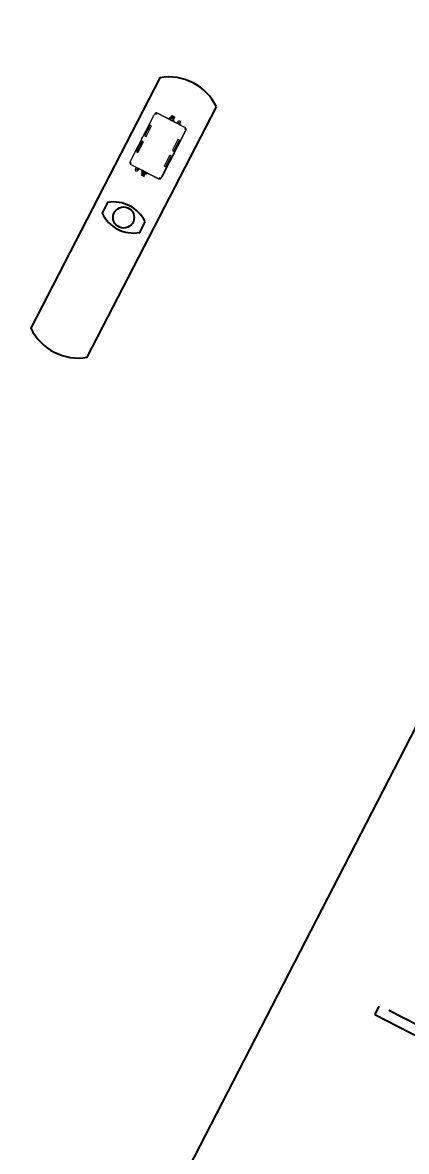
# Model space of a CAD drawing. Header units: millimetres. Extents: x 272118 to 273910, y 9581933 to 9583029.
# Drawn here: x 272773.92 to 272779.37, y 9582922.71 to 9582938.73 of the extents above; entities that cross this region are included whole.
import ezdxf

# ---------------------------------------------------------------- set-up
doc = ezdxf.new("R2010")
doc.units = ezdxf.units.MM
doc.header["$PDMODE"] = 35
doc.linetypes.add('HIDDEN', pattern=[9.525, 6.35, -3.175])
for name, color, linetype in [('ARQ-COTAS', 30, 'Continuous'), ('ARQ-ESTRUTURA', 6, 'Continuous'), ('ARQ-PENA-02', 2, 'Continuous'), ('ARQ-PENA-FINA-CINZA', 8, 'Continuous'), ('ARQ-PROJ-01', 1, 'HIDDEN'), ('ARQ-TEXTO3', 3, 'Continuous')]:
    doc.layers.add(name, color=color, linetype=linetype)
doc.styles.add('ROMANS', font='romans.shx')
doc.styles.add('Romans_Anot', font='romans.shx')
doc.dimstyles.new('Escala 1-100', dxfattribs={"dimscale": 10, "dimtxt": 0.2, "dimasz": 0.15, "dimexe": 0.1, "dimexo": 0.2, "dimgap": 0.15, "dimtad": 1, "dimzin": 4, "dimdsep": 46, "dimtxsty": 'Romans_Anot', "dimblk": 'OBLIQUE', "dimcen": 0.25, "dimclrd": 256, "dimclre": 256, "dimclrt": 2, "dimaunit": 1, "dimadec": 3, "dimazin": 0, "dimtfac": 1, "dimtix": 1, "dimtmove": 2, "dimatfit": 3, "dimfxl": 0, "dimlwd": -1, "dimlwe": -1, "dimarcsym": 0})
doc.dimstyles.new('Escala 1-1000', dxfattribs={"dimscale": 15, "dimtxt": 0.2, "dimasz": 0.15, "dimexe": 0.1, "dimexo": 0.2, "dimgap": 0.15, "dimtad": 1, "dimzin": 4, "dimdsep": 46, "dimtxsty": 'Romans_Anot', "dimblk": 'OBLIQUE', "dimcen": 0.25, "dimse1": 1, "dimse2": 1, "dimsd1": 1, "dimsd2": 1, "dimclrd": 256, "dimclre": 256, "dimclrt": 2, "dimaunit": 1, "dimadec": 3, "dimazin": 0, "dimtfac": 1, "dimtix": 1, "dimtmove": 2, "dimatfit": 3, "dimfxl": 0, "dimlwd": -1, "dimlwe": -1, "dimarcsym": 0})

# ---------------------------------------------------------------- blocks, each defined once
blk = doc.blocks.new('BOMBA SUPERIOR')
at = {"layer": 'ARQ-PENA-FINA-CINZA', "lineweight": 5}
for p, q in [((807.364, 416.122), (807.362, 416.12)), ((807.367, 416.123), (807.364, 416.122)), ((807.368, 416.123), (807.367, 416.123)), ((807.372, 416.123), (807.368, 416.123)), ((807.375, 416.124), (807.372, 416.123)), ((807.376, 416.124), (807.375, 416.124)), ((807.386, 416.124), (807.376, 416.124)), ((807.386, 416.122), (808.126, 416.122)), ((807.387, 416.124), (808.125, 416.124)), ((807.742, 416.125), (807.745, 416.128)), ((807.742, 416.124), (807.745, 416.127)), ((807.743, 416.125), (807.742, 416.125)), ((807.742, 416.125), (807.742, 416.124)), ((807.745, 416.128), (807.767, 416.128)), ((807.745, 416.127), (807.767, 416.127)), ((807.767, 416.128), (807.77, 416.125)), ((807.767, 416.127), (807.77, 416.124)), ((807.77, 416.125), (807.769, 416.125)), ((807.77, 416.124), (807.77, 416.125)), ((808.136, 416.124), (808.126, 416.124)), ((808.137, 416.124), (808.136, 416.124)), ((808.14, 416.123), (808.137, 416.124)), ((808.143, 416.123), (808.14, 416.123)), ((808.144, 416.123), (808.143, 416.123)), ((808.147, 416.122), (808.144, 416.123)), ((808.15, 416.12), (808.147, 416.122)), ((807.295, 415.988), (807.296, 415.994)), ((807.296, 415.982), (807.295, 415.988)), ((807.296, 415.994), (807.3, 415.998)), ((807.3, 415.978), (807.296, 415.982)), ((807.3, 415.998), (807.304, 416.002)), ((807.304, 415.974), (807.3, 415.978)), ((807.304, 416.002), (807.31, 416.003)), ((807.31, 415.973), (807.304, 415.974)), ((807.31, 416.003), (807.327, 416.003)), ((807.327, 415.973), (807.31, 415.973)), ((807.327, 416.013), (807.327, 415.964)), ((807.346, 416.013), (807.327, 416.013)), ((807.327, 415.964), (807.346, 415.964)), ((807.347, 416.101), (807.346, 416.098)), ((807.346, 416.098), (807.346, 416.094)), ((807.346, 416.094), (807.346, 415.654)), ((807.346, 416.083), (807.346, 416.084)), ((807.346, 416.084), (807.348, 416.084)), ((807.347, 416.083), (807.346, 416.083)), ((807.346, 415.964), (807.346, 416.013)), ((807.348, 416.105), (807.347, 416.103)), ((807.347, 416.103), (807.347, 416.102)), ((807.347, 416.102), (807.347, 416.101)), ((807.349, 416.108), (807.348, 416.105)), ((807.348, 416.084), (807.348, 415.664)), ((807.35, 416.109), (807.349, 416.108)), ((807.351, 416.11), (807.35, 416.109)), ((807.353, 416.112), (807.351, 416.11)), ((807.354, 416.114), (807.353, 416.112)), ((807.355, 416.115), (807.354, 416.114)), ((807.356, 416.116), (807.355, 416.115)), ((807.358, 416.118), (807.356, 416.116)), ((807.36, 416.119), (807.358, 416.118)), ((807.361, 416.12), (807.36, 416.119)), ((807.361, 416.109), (807.36, 416.107)), ((807.36, 416.107), (807.361, 416.104)), ((807.362, 416.12), (807.361, 416.12)), ((807.363, 416.11), (807.361, 416.109)), ((807.361, 416.106), (807.361, 416.107)), ((807.361, 416.107), (807.363, 416.107)), ((807.361, 416.106), (807.361, 416.107)), ((807.363, 416.106), (807.361, 416.106)), ((807.361, 416.104), (807.363, 416.103)), ((807.365, 416.109), (807.363, 416.11)), ((807.364, 416.109), (807.363, 416.109)), ((807.363, 416.109), (807.363, 416.109)), ((807.363, 416.107), (807.363, 416.109)), ((807.363, 416.109), (807.364, 416.109)), ((807.363, 416.105), (807.363, 416.106)), ((807.363, 416.105), (807.363, 416.105)), ((807.363, 416.105), (807.364, 416.105)), ((807.364, 416.105), (807.363, 416.105)), ((807.363, 416.103), (807.365, 416.104)), ((807.364, 416.109), (807.364, 416.109)), ((807.364, 416.109), (807.364, 416.107)), ((807.364, 416.107), (807.365, 416.107)), ((807.365, 416.106), (807.364, 416.106)), ((807.364, 416.106), (807.364, 416.105)), ((807.364, 416.105), (807.364, 416.105)), ((807.367, 416.107), (807.365, 416.109)), ((807.365, 416.104), (807.367, 416.107)), ((807.365, 416.107), (807.365, 416.106)), ((807.365, 416.107), (807.365, 416.106)), ((807.715, 416.107), (807.543, 416.107)), ((807.543, 416.107), (807.543, 416.084)), ((807.543, 416.084), (807.715, 416.084)), ((807.715, 416.084), (807.715, 416.107)), ((807.968, 416.107), (807.797, 416.107)), ((807.797, 416.107), (807.797, 416.084)), ((807.797, 416.084), (807.968, 416.084)), ((807.968, 416.084), (807.968, 416.107)), ((808.146, 416.109), (808.145, 416.107)), ((808.145, 416.107), (808.146, 416.104)), ((808.149, 416.11), (808.146, 416.109)), ((808.146, 416.104), (808.149, 416.103)), ((808.148, 416.107), (808.147, 416.107)), ((808.147, 416.107), (808.147, 416.106)), ((808.147, 416.106), (808.147, 416.107)), ((808.147, 416.106), (808.148, 416.106)), ((808.149, 416.109), (808.148, 416.109)), ((808.148, 416.109), (808.148, 416.109)), ((808.148, 416.109), (808.148, 416.107)), ((808.148, 416.109), (808.149, 416.109)), ((808.148, 416.106), (808.148, 416.105)), ((808.148, 416.105), (808.148, 416.105)), ((808.148, 416.105), (808.149, 416.105)), ((808.149, 416.105), (808.148, 416.105)), ((808.151, 416.109), (808.149, 416.11)), ((808.15, 416.109), (808.149, 416.109)), ((808.149, 416.109), (808.149, 416.107)), ((808.149, 416.107), (808.15, 416.107)), ((808.15, 416.106), (808.149, 416.106)), ((808.149, 416.106), (808.149, 416.105)), ((808.149, 416.105), (808.15, 416.105)), ((808.149, 416.103), (808.151, 416.104)), ((808.151, 416.12), (808.15, 416.12)), ((808.15, 416.106), (808.15, 416.107)), ((808.15, 416.107), (808.15, 416.106)), ((808.152, 416.119), (808.151, 416.12)), ((808.152, 416.107), (808.151, 416.109)), ((808.151, 416.104), (808.152, 416.107)), ((808.154, 416.118), (808.152, 416.119)), ((808.156, 416.116), (808.154, 416.118)), ((808.157, 416.115), (808.156, 416.116)), ((808.158, 416.114), (808.157, 416.115)), ((808.159, 416.112), (808.158, 416.114)), ((808.161, 416.11), (808.159, 416.112)), ((808.162, 416.109), (808.161, 416.11)), ((808.162, 416.108), (808.162, 416.109)), ((808.163, 416.105), (808.162, 416.108)), ((808.164, 416.103), (808.163, 416.105)), ((808.165, 416.102), (808.164, 416.103)), ((808.164, 415.664), (808.164, 416.084)), ((808.164, 416.084), (808.166, 416.084)), ((808.165, 416.101), (808.165, 416.102)), ((808.165, 416.098), (808.165, 416.101)), ((808.165, 416.095), (808.165, 416.098)), ((808.166, 416.094), (808.165, 416.095)), ((808.165, 416.084), (808.165, 416.083)), ((808.165, 416.083), (808.166, 416.083)), ((808.166, 415.654), (808.166, 416.094)), ((807.283, 415.897), (807.282, 415.896)), ((807.282, 415.896), (807.282, 415.852)), ((807.283, 415.895), (807.282, 415.896)), ((807.282, 415.876), (807.283, 415.877)), ((807.282, 415.872), (807.283, 415.87)), ((807.282, 415.852), (807.283, 415.853)), ((807.282, 415.852), (807.283, 415.851)), ((807.32, 415.895), (807.283, 415.897)), ((807.283, 415.897), (807.283, 415.897)), ((807.32, 415.893), (807.283, 415.895)), ((807.283, 415.895), (807.283, 415.895)), ((807.283, 415.877), (807.283, 415.877)), ((807.283, 415.877), (807.31, 415.877)), ((807.283, 415.87), (807.283, 415.87)), ((807.283, 415.87), (807.31, 415.87)), ((807.283, 415.853), (807.32, 415.855)), ((807.283, 415.853), (807.283, 415.853)), ((807.283, 415.851), (807.32, 415.852)), ((807.283, 415.851), (807.283, 415.851)), ((807.295, 415.874), (807.295, 415.875)), ((807.295, 415.875), (807.311, 415.875)), ((807.295, 415.873), (807.295, 415.874)), ((807.311, 415.873), (807.295, 415.873)), ((807.295, 415.873), (807.295, 415.873)), ((807.295, 415.873), (807.295, 415.873)), ((807.321, 415.88), (807.312, 415.879)), ((807.312, 415.879), (807.312, 415.869)), ((807.312, 415.869), (807.312, 415.879)), ((807.312, 415.878), (807.312, 415.878)), ((807.312, 415.878), (807.312, 415.877)), ((807.312, 415.875), (807.312, 415.874)), ((807.312, 415.873), (807.312, 415.873)), ((807.312, 415.87), (807.312, 415.87)), ((807.312, 415.87), (807.312, 415.869)), ((807.312, 415.869), (807.313, 415.869)), ((807.321, 415.867), (807.312, 415.869)), ((807.321, 415.907), (807.32, 415.906)), ((807.32, 415.906), (807.321, 415.906)), ((807.32, 415.906), (807.32, 415.89)), ((807.32, 415.904), (807.32, 415.903)), ((807.321, 415.903), (807.32, 415.903)), ((807.32, 415.903), (807.321, 415.903)), ((807.321, 415.895), (807.32, 415.895)), ((807.32, 415.895), (807.321, 415.895)), ((807.32, 415.89), (807.321, 415.89)), ((807.321, 415.859), (807.32, 415.859)), ((807.32, 415.859), (807.32, 415.842)), ((807.32, 415.852), (807.32, 415.853)), ((807.32, 415.853), (807.321, 415.853)), ((807.321, 415.852), (807.32, 415.852)), ((807.321, 415.845), (807.32, 415.844)), ((807.32, 415.844), (807.321, 415.844)), ((807.32, 415.842), (807.32, 415.841)), ((807.32, 415.841), (807.321, 415.841)), ((807.323, 415.907), (807.321, 415.907)), ((807.321, 415.907), (807.321, 415.907)), ((807.321, 415.903), (807.321, 415.903)), ((807.321, 415.899), (807.322, 415.901)), ((807.321, 415.897), (807.321, 415.899)), ((807.321, 415.892), (807.321, 415.897)), ((807.321, 415.896), (807.321, 415.895)), ((807.321, 415.856), (807.321, 415.892)), ((807.321, 415.851), (807.321, 415.856)), ((807.321, 415.848), (807.321, 415.851)), ((807.322, 415.846), (807.321, 415.848)), ((807.321, 415.841), (807.321, 415.84)), ((807.321, 415.84), (807.322, 415.84)), ((807.322, 415.907), (807.342, 415.907)), ((807.322, 415.903), (807.323, 415.905)), ((807.322, 415.901), (807.322, 415.903)), ((807.322, 415.844), (807.322, 415.846)), ((807.323, 415.843), (807.322, 415.844)), ((807.342, 415.84), (807.322, 415.84)), ((807.322, 415.84), (807.323, 415.84)), ((807.323, 415.905), (807.324, 415.906)), ((807.323, 415.905), (807.323, 415.905)), ((807.323, 415.842), (807.323, 415.843)), ((807.324, 415.842), (807.323, 415.842)), ((807.324, 415.906), (807.342, 415.906)), ((807.342, 415.841), (807.324, 415.842)), ((807.346, 415.91), (807.338, 415.91)), ((807.338, 415.91), (807.338, 415.837)), ((807.338, 415.837), (807.346, 415.837)), ((807.343, 415.909), (807.342, 415.908)), ((807.342, 415.908), (807.342, 415.839)), ((807.342, 415.907), (807.342, 415.907)), ((807.342, 415.907), (807.342, 415.907)), ((807.342, 415.906), (807.342, 415.907)), ((807.342, 415.906), (807.342, 415.906)), ((807.342, 415.841), (807.342, 415.841)), ((807.342, 415.84), (807.342, 415.84)), ((807.342, 415.839), (807.342, 415.839)), ((807.342, 415.839), (807.343, 415.839)), ((807.344, 415.909), (807.343, 415.909)), ((807.343, 415.839), (807.344, 415.839)), ((807.344, 415.839), (807.344, 415.909)), ((807.344, 415.909), (807.346, 415.909)), ((807.344, 415.839), (807.346, 415.839)), ((807.346, 415.822), (807.346, 415.925)), ((807.346, 415.837), (807.346, 415.91)), ((807.346, 415.839), (807.346, 415.909)), ((807.346, 415.909), (807.346, 415.839)), ((807.346, 415.839), (807.346, 415.839)), ((808.166, 415.822), (808.166, 415.925)), ((808.166, 415.837), (808.166, 415.91)), ((808.166, 415.91), (808.173, 415.91)), ((808.166, 415.839), (808.166, 415.909)), ((808.166, 415.909), (808.166, 415.839)), ((808.167, 415.909), (808.166, 415.909)), ((808.167, 415.839), (808.166, 415.839)), ((808.166, 415.839), (808.166, 415.839)), ((808.173, 415.837), (808.166, 415.837)), ((808.167, 415.909), (808.168, 415.909)), ((808.167, 415.839), (808.167, 415.909)), ((808.168, 415.839), (808.167, 415.839)), ((808.168, 415.909), (808.169, 415.908)), ((808.169, 415.839), (808.168, 415.839)), ((808.169, 415.908), (808.169, 415.839)), ((808.17, 415.907), (808.169, 415.907)), ((808.169, 415.906), (808.169, 415.907)), ((808.17, 415.906), (808.169, 415.906)), ((808.169, 415.841), (808.17, 415.841)), ((808.169, 415.84), (808.17, 415.84)), ((808.169, 415.839), (808.169, 415.839)), ((808.19, 415.907), (808.17, 415.907)), ((808.17, 415.907), (808.17, 415.907)), ((808.188, 415.906), (808.17, 415.906)), ((808.17, 415.841), (808.188, 415.842)), ((808.17, 415.84), (808.19, 415.84)), ((808.173, 415.91), (808.173, 415.837)), ((808.188, 415.907), (808.19, 415.907)), ((808.188, 415.905), (808.188, 415.906)), ((808.189, 415.905), (808.188, 415.905)), ((808.188, 415.842), (808.189, 415.843)), ((808.188, 415.842), (808.188, 415.842)), ((808.19, 415.84), (808.188, 415.84)), ((808.19, 415.903), (808.189, 415.905)), ((808.189, 415.844), (808.19, 415.846)), ((808.189, 415.843), (808.189, 415.844)), ((808.19, 415.907), (808.191, 415.907)), ((808.19, 415.901), (808.19, 415.903)), ((808.19, 415.899), (808.19, 415.901)), ((808.191, 415.897), (808.19, 415.899)), ((808.19, 415.848), (808.191, 415.851)), ((808.19, 415.846), (808.19, 415.848)), ((808.191, 415.841), (808.19, 415.84)), ((808.19, 415.84), (808.19, 415.84)), ((808.191, 415.907), (808.192, 415.906)), ((808.191, 415.903), (808.192, 415.903)), ((808.192, 415.903), (808.191, 415.903)), ((808.191, 415.892), (808.191, 415.897)), ((808.191, 415.896), (808.191, 415.895)), ((808.191, 415.895), (808.192, 415.895)), ((808.191, 415.856), (808.191, 415.892)), ((808.192, 415.89), (808.191, 415.89)), ((808.191, 415.88), (808.199, 415.879)), ((808.191, 415.867), (808.199, 415.869)), ((808.191, 415.859), (808.192, 415.859)), ((808.191, 415.851), (808.191, 415.856)), ((808.191, 415.852), (808.192, 415.852)), ((808.191, 415.845), (808.192, 415.844)), ((808.192, 415.841), (808.191, 415.841)), ((808.192, 415.906), (808.192, 415.906)), ((808.192, 415.906), (808.192, 415.89)), ((808.192, 415.904), (808.192, 415.903)), ((808.192, 415.903), (808.192, 415.903)), ((808.192, 415.895), (808.228, 415.897)), ((808.192, 415.893), (808.228, 415.895)), ((808.192, 415.895), (808.192, 415.895)), ((808.192, 415.859), (808.192, 415.842)), ((808.228, 415.853), (808.192, 415.855)), ((808.192, 415.852), (808.192, 415.853)), ((808.192, 415.853), (808.192, 415.853)), ((808.192, 415.852), (808.228, 415.851)), ((808.192, 415.844), (808.192, 415.844)), ((808.192, 415.842), (808.192, 415.841)), ((808.199, 415.879), (808.199, 415.869)), ((808.199, 415.869), (808.199, 415.879)), ((808.2, 415.878), (808.199, 415.877)), ((808.199, 415.877), (808.199, 415.877)), ((808.199, 415.875), (808.2, 415.874)), ((808.2, 415.873), (808.199, 415.873)), ((808.199, 415.873), (808.199, 415.873)), ((808.199, 415.87), (808.199, 415.87)), ((808.199, 415.87), (808.2, 415.87)), ((808.199, 415.869), (808.2, 415.869)), ((808.2, 415.878), (808.2, 415.878)), ((808.216, 415.875), (808.2, 415.875)), ((808.2, 415.873), (808.216, 415.873)), ((808.2, 415.87), (808.2, 415.869)), ((808.228, 415.877), (808.201, 415.877)), ((808.228, 415.87), (808.201, 415.87)), ((808.217, 415.874), (808.216, 415.875)), ((808.216, 415.873), (808.216, 415.873)), ((808.216, 415.873), (808.217, 415.873)), ((808.217, 415.873), (808.217, 415.874)), ((808.228, 415.897), (808.229, 415.897)), ((808.228, 415.895), (808.229, 415.895)), ((808.229, 415.877), (808.228, 415.877)), ((808.229, 415.87), (808.228, 415.87)), ((808.229, 415.853), (808.228, 415.853)), ((808.228, 415.851), (808.229, 415.851)), ((808.229, 415.897), (808.23, 415.896)), ((808.229, 415.895), (808.23, 415.896)), ((808.23, 415.876), (808.229, 415.877)), ((808.23, 415.872), (808.229, 415.87)), ((808.23, 415.852), (808.229, 415.853)), ((808.229, 415.851), (808.23, 415.852)), ((808.23, 415.896), (808.23, 415.852)), ((807.346, 415.664), (807.346, 415.665)), ((807.346, 415.665), (807.347, 415.665)), ((807.348, 415.664), (807.346, 415.664)), ((807.346, 415.654), (807.346, 415.651)), ((807.346, 415.651), (807.347, 415.647)), ((807.347, 415.647), (807.347, 415.646)), ((807.347, 415.646), (807.348, 415.642)), ((807.348, 415.642), (807.35, 415.639)), ((807.358, 415.643), (807.357, 415.641)), ((807.357, 415.641), (807.358, 415.639)), ((807.36, 415.645), (807.358, 415.641)), ((807.36, 415.645), (807.358, 415.643)), ((807.358, 415.641), (807.36, 415.637)), ((807.361, 415.646), (807.36, 415.645)), ((807.363, 415.646), (807.36, 415.645)), ((807.361, 415.643), (807.36, 415.641)), ((807.36, 415.641), (807.361, 415.638)), ((807.363, 415.646), (807.361, 415.646)), ((807.363, 415.645), (807.361, 415.643)), ((807.361, 415.64), (807.361, 415.641)), ((807.361, 415.641), (807.363, 415.641)), ((807.361, 415.64), (807.361, 415.641)), ((807.367, 415.645), (807.363, 415.646)), ((807.367, 415.645), (807.363, 415.646)), ((807.365, 415.643), (807.363, 415.645)), ((807.363, 415.641), (807.363, 415.643)), ((807.363, 415.643), (807.364, 415.643)), ((807.364, 415.642), (807.363, 415.642)), ((807.363, 415.642), (807.363, 415.642)), ((807.364, 415.643), (807.364, 415.641)), ((807.364, 415.642), (807.364, 415.642)), ((807.364, 415.641), (807.365, 415.641)), ((807.367, 415.641), (807.365, 415.643)), ((807.365, 415.638), (807.367, 415.641)), ((807.365, 415.641), (807.365, 415.64)), ((807.365, 415.641), (807.365, 415.64)), ((807.368, 415.641), (807.367, 415.645)), ((807.368, 415.643), (807.367, 415.645)), ((807.367, 415.637), (807.368, 415.641)), ((807.369, 415.641), (807.368, 415.643)), ((807.368, 415.639), (807.369, 415.641)), ((807.716, 415.663), (807.544, 415.663)), ((807.544, 415.663), (807.544, 415.64)), ((807.716, 415.64), (807.716, 415.663)), ((807.968, 415.663), (807.796, 415.663)), ((807.796, 415.663), (807.796, 415.64)), ((807.968, 415.64), (807.968, 415.663)), ((808.145, 415.645), (808.143, 415.641)), ((808.145, 415.645), (808.143, 415.643)), ((808.143, 415.643), (808.143, 415.641)), ((808.143, 415.641), (808.145, 415.637)), ((808.143, 415.641), (808.143, 415.639)), ((808.147, 415.646), (808.144, 415.646)), ((808.144, 415.646), (808.144, 415.641)), ((808.144, 415.641), (808.147, 415.641)), ((808.146, 415.646), (808.145, 415.645)), ((808.149, 415.646), (808.145, 415.645)), ((808.146, 415.643), (808.145, 415.641)), ((808.145, 415.641), (808.146, 415.638)), ((808.149, 415.646), (808.146, 415.646)), ((808.149, 415.645), (808.146, 415.643)), ((808.147, 415.641), (808.147, 415.646)), ((808.147, 415.641), (808.147, 415.64)), ((808.147, 415.64), (808.147, 415.641)), ((808.147, 415.641), (808.148, 415.641)), ((808.148, 415.641), (808.148, 415.643)), ((808.148, 415.643), (808.149, 415.643)), ((808.149, 415.642), (808.148, 415.642)), ((808.148, 415.642), (808.148, 415.642)), ((808.152, 415.645), (808.149, 415.646)), ((808.152, 415.645), (808.149, 415.646)), ((808.151, 415.643), (808.149, 415.645)), ((808.149, 415.643), (808.149, 415.641)), ((808.15, 415.642), (808.149, 415.642)), ((808.149, 415.641), (808.15, 415.641)), ((808.15, 415.64), (808.15, 415.641)), ((808.15, 415.641), (808.15, 415.64)), ((808.152, 415.641), (808.151, 415.643)), ((808.151, 415.638), (808.152, 415.641)), ((808.154, 415.641), (808.152, 415.645)), ((808.154, 415.643), (808.152, 415.645)), ((808.152, 415.637), (808.154, 415.641)), ((808.154, 415.641), (808.154, 415.643)), ((808.154, 415.639), (808.154, 415.641)), ((808.162, 415.639), (808.163, 415.642)), ((808.163, 415.642), (808.165, 415.646)), ((808.166, 415.664), (808.164, 415.664)), ((808.166, 415.665), (808.165, 415.665)), ((808.165, 415.665), (808.165, 415.664)), ((808.165, 415.651), (808.166, 415.654)), ((808.165, 415.647), (808.165, 415.651)), ((808.165, 415.646), (808.165, 415.647)), ((808.184, 415.784), (808.166, 415.784)), ((808.166, 415.784), (808.166, 415.734)), ((808.166, 415.734), (808.184, 415.734)), ((808.184, 415.734), (808.184, 415.784)), ((808.184, 415.774), (808.201, 415.774)), ((808.201, 415.745), (808.184, 415.745)), ((808.201, 415.774), (808.207, 415.773)), ((808.207, 415.746), (808.201, 415.745)), ((808.207, 415.773), (808.212, 415.77)), ((808.212, 415.749), (808.207, 415.746)), ((808.212, 415.77), (808.215, 415.765)), ((808.215, 415.754), (808.212, 415.749)), ((808.215, 415.765), (808.216, 415.76)), ((808.216, 415.76), (808.215, 415.754)), ((807.35, 415.639), (807.351, 415.638)), ((807.351, 415.638), (807.353, 415.634)), ((807.353, 415.634), (807.355, 415.632)), ((807.355, 415.632), (807.357, 415.631)), ((807.357, 415.631), (807.36, 415.628)), ((807.358, 415.639), (807.36, 415.637)), ((807.36, 415.637), (807.361, 415.636)), ((807.36, 415.637), (807.363, 415.635)), ((807.36, 415.628), (807.361, 415.627)), ((807.363, 415.64), (807.361, 415.64)), ((807.361, 415.638), (807.363, 415.637)), ((807.361, 415.636), (807.363, 415.635)), ((807.361, 415.627), (807.364, 415.626)), ((807.363, 415.639), (807.363, 415.64)), ((807.363, 415.639), (807.363, 415.639)), ((807.363, 415.639), (807.364, 415.639)), ((807.364, 415.639), (807.363, 415.639)), ((807.363, 415.637), (807.365, 415.638)), ((807.363, 415.635), (807.367, 415.637)), ((807.363, 415.635), (807.367, 415.637)), ((807.365, 415.64), (807.364, 415.64)), ((807.364, 415.64), (807.364, 415.639)), ((807.364, 415.639), (807.364, 415.639)), ((807.364, 415.626), (807.368, 415.625)), ((807.367, 415.637), (807.368, 415.639)), ((807.368, 415.625), (807.369, 415.625)), ((807.369, 415.625), (807.374, 415.624)), ((807.374, 415.624), (807.376, 415.624)), ((807.376, 415.624), (807.386, 415.624)), ((807.386, 415.624), (807.386, 415.626)), ((807.386, 415.626), (808.126, 415.626)), ((807.386, 415.624), (807.387, 415.624)), ((807.387, 415.624), (807.386, 415.624)), ((808.125, 415.624), (807.387, 415.624)), ((807.387, 415.624), (807.388, 415.624)), ((807.544, 415.64), (807.716, 415.64)), ((807.742, 415.623), (807.742, 415.624)), ((807.742, 415.624), (807.745, 415.62)), ((807.745, 415.619), (807.742, 415.623)), ((807.742, 415.623), (807.743, 415.623)), ((807.745, 415.62), (807.767, 415.62)), ((807.767, 415.619), (807.745, 415.619)), ((807.767, 415.62), (807.77, 415.624)), ((807.77, 415.623), (807.767, 415.619)), ((807.77, 415.623), (807.769, 415.623)), ((807.77, 415.624), (807.77, 415.623)), ((807.796, 415.64), (807.968, 415.64)), ((808.125, 415.624), (808.125, 415.624)), ((808.125, 415.624), (808.136, 415.624)), ((808.126, 415.624), (808.125, 415.624)), ((808.126, 415.626), (808.126, 415.624)), ((808.136, 415.624), (808.138, 415.624)), ((808.138, 415.624), (808.142, 415.625)), ((808.142, 415.625), (808.144, 415.625)), ((808.143, 415.639), (808.145, 415.637)), ((808.144, 415.625), (808.147, 415.626)), ((808.145, 415.637), (808.146, 415.636)), ((808.145, 415.637), (808.149, 415.635)), ((808.146, 415.638), (808.149, 415.637)), ((808.146, 415.636), (808.149, 415.635)), ((808.147, 415.64), (808.148, 415.64)), ((808.147, 415.626), (808.15, 415.627)), ((808.148, 415.64), (808.148, 415.639)), ((808.148, 415.639), (808.148, 415.639)), ((808.148, 415.639), (808.149, 415.639)), ((808.149, 415.639), (808.148, 415.639)), ((808.15, 415.64), (808.149, 415.64)), ((808.149, 415.64), (808.149, 415.639)), ((808.149, 415.639), (808.15, 415.639)), ((808.149, 415.637), (808.151, 415.638)), ((808.149, 415.635), (808.152, 415.637)), ((808.149, 415.635), (808.152, 415.637)), ((808.15, 415.627), (808.152, 415.628)), ((808.152, 415.637), (808.154, 415.639)), ((808.152, 415.628), (808.155, 415.631)), ((808.155, 415.631), (808.157, 415.632)), ((808.157, 415.632), (808.158, 415.634)), ((808.158, 415.634), (808.161, 415.638)), ((808.161, 415.638), (808.162, 415.639))]:
    blk.add_line(p, q, dxfattribs=at)
for centre, radius in [((807.363, 416.107), 0.00513), ((807.363, 416.107), 0.00546), ((808.148, 416.107), 0.00513), ((808.149, 416.107), 0.00546)]:
    blk.add_circle(centre, radius, dxfattribs=at)
blk = doc.blocks.new('*D61')
at = {"layer": 'Defpoints', "color": 0, "transparency": 16777216}
for p in [(272848.753, 9582941.035), (272848.753, 9582941.035), (272773.798, 9582874.841)]:
    blk.add_point(p, dxfattribs=at)
at = {"layer": 'ARQ-COTAS', "color": 2, "transparency": 16777216, "insert": (272808.793, 9582910.749), "char_height": 3, "attachment_point": 5, "rotation": 41.4483, "style": 'Romans_Anot'}
blk.add_mtext('100.00', dxfattribs=at)
blk = doc.blocks.new('_Oblique')
at = {"color": 0, "linetype": 'ByBlock', "lineweight": -2}
blk.add_line((-0.5, -0.5), (0.5, 0.5), dxfattribs=at)
blk = doc.blocks.new('*D64')
at = {"layer": 'ARQ-COTAS', "transparency": 16777216}
for p, q in [((272745.319, 9582932.26), (272743.729, 9582929.175)), ((272782.235, 9582910.462), (272744.187, 9582930.064)), ((272783.492, 9582912.902), (272781.777, 9582909.573))]:
    blk.add_line(p, q, dxfattribs=at)
at = {"layer": 'Defpoints', "color": 0, "transparency": 16777216}
for p in [(272746.235, 9582934.038), (272744.187, 9582930.064), (272784.408, 9582914.68)]:
    blk.add_point(p, dxfattribs=at)
at = {"layer": 'ARQ-COTAS', "transparency": 16777216, "xscale": 1.5, "yscale": 1.5, "zscale": 1.5}
for p, rotation in [((272744.187, 9582930.064), 152.7420631339131), ((272782.235, 9582910.462), 332.7420631339131)]:
    blk.add_blockref('_Oblique', p, dxfattribs=dict(at, rotation=rotation))
at = {"layer": 'ARQ-COTAS', "color": 2, "transparency": 16777216, "insert": (272764.356, 9582922.485), "char_height": 2, "attachment_point": 5, "rotation": 332.7421, "style": 'Romans_Anot'}
blk.add_mtext('42.80', dxfattribs=at)

msp = doc.modelspace()

# ---------------------------------------------------------------- linework, layer by layer
at = {"layer": 'ARQ-ESTRUTURA', "color": 8}
msp.add_lwpolyline([(272775.658, 9582935.906, 0.333333), (272775.124, 9582936.181), (272775.045, 9582936.028, 0.333333), (272775.579, 9582935.753)], format="xyb", close=True, dxfattribs=at)
msp.add_circle((272775.351, 9582935.967), 0.15, dxfattribs=at)
msp.add_circle((272775.351, 9582935.967), 0.15, dxfattribs=at)
at = {"layer": 'ARQ-PENA-02', "color": 8}
msp.add_line((272774.807, 9582919.626), (272783.715, 9582936.917), dxfattribs=at)
msp.add_lwpolyline([(272776.668, 9582937.539, 0.333333), (272775.867, 9582937.951), (272774.035, 9582934.395, 0.333333), (272774.836, 9582933.983)], format="xyb", close=True, dxfattribs=at)
at = {"layer": 'ARQ-PROJ-01', "color": 8, "ltscale": 0.7}
for p, q in [((272782.03, 9582930.698), (272778.916, 9582924.653)), ((272782.095, 9582930.496), (272779.118, 9582924.718)), ((272778.916, 9582924.653), (272780.382, 9582923.897)), ((272779.118, 9582924.718), (272780.451, 9582924.031))]:
    msp.add_line(p, q, dxfattribs=at)

# ---------------------------------------------------------------- block references
at = {"color": 8, "rotation": 62.74206312164331}
msp.add_blockref('BOMBA SUPERIOR', (272775.581, 9582028.456), dxfattribs=at)

# ---------------------------------------------------------------- texts
at = {"layer": 'ARQ-TEXTO3', "insert": (272776.012, 9582945.238), "char_height": 2.6325, "width": 50.04383, "attachment_point": 5, "rotation": 332.7421, "style": 'ROMANS'}
msp.add_mtext('POSTO DE COMBUSTÍVEIS', dxfattribs=at)

# ---------------------------------------------------------------- dimensions: what is measured, and where the dimension line sits
at = {"layer": 'ARQ-COTAS'}
dim = msp.add_aligned_dim(p1=(272773.798, 9582874.841), p2=(272848.753, 9582941.035), distance=0, dimstyle='Escala 1-1000', dxfattribs=at)
dim.commit()
dim.dimension.update_dxf_attribs({"geometry": '*D61', "text_midpoint": (272808.793, 9582910.749)})
dim = msp.add_linear_dim(base=(272744.187, 9582930.064), p1=(272784.408, 9582914.68), p2=(272746.235, 9582934.038), angle=152.7421, dimstyle='Escala 1-100', dxfattribs=at)
dim.commit()
dim.dimension.update_dxf_attribs({"geometry": '*D64', "text_midpoint": (272764.356, 9582922.485)})

doc.saveas('drawing.dxf')
